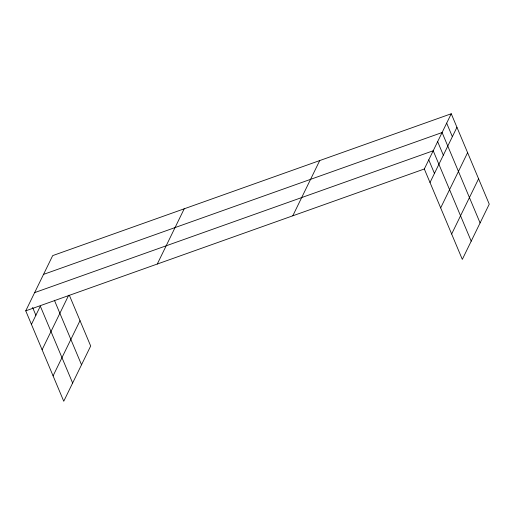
<?xml version="1.0" encoding="UTF-8"?>
<svg xmlns="http://www.w3.org/2000/svg" width="515" height="515" viewBox="0 0 515 515"><rect width="100%" height="100%" fill="white"/><g stroke="black" fill="none" stroke-linecap="round" stroke-linejoin="round"><path stroke-width="0.77" d="M69.338 295.243L90.679 346.009L63.751 401.243L25.75 310.848L52.685 255.614L451.249 113.757L489.25 204.152L462.315 259.386L424.321 168.991L451.249 113.757M31.441 324.379L40.325 306.155L72.634 383.012M42.101 349.743L68.682 295.237M53.084 375.873L80.018 320.645M157.281 264.034L184.209 208.807M292.79 215.798L319.725 160.571M430.012 182.522L456.94 127.295M440.673 207.886L467.601 152.659M451.655 234.022L478.59 178.789M43.524 274.392L442.095 132.535L480.096 222.931M34.64 292.617L433.205 150.76L471.206 241.155M25.75 310.848L424.321 168.991M446.672 123.149L452.363 136.681M437.653 141.651L443.338 155.182M428.763 159.875L434.454 173.413M54.39 300.251L81.525 364.787M32.587 307.429L35.883 315.264"/></g></svg>
